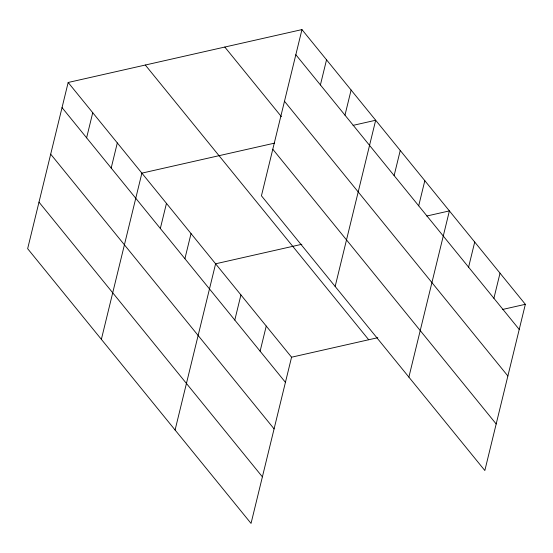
<?xml version="1.0" encoding="UTF-8"?>
<svg xmlns="http://www.w3.org/2000/svg" width="553" height="553" viewBox="0 0 553 553"><rect width="100%" height="100%" fill="white"/><g stroke="black" fill="none" stroke-linecap="round" stroke-linejoin="round"><path stroke-width="0.83" d="M68.164 82.48L27.65 248.691L251.041 523.408L291.562 357.203L68.164 82.48L301.959 29.592L525.35 304.309L484.836 470.52L261.438 195.797L301.959 29.592M86.614 137.828L92.738 112.701M111.188 168.05L117.312 142.923M101.372 339.348L141.886 173.137L274.516 143.137M160.335 228.486L166.46 203.359M184.909 258.707L191.034 233.58M175.087 430.006L215.608 263.795L301.862 244.281M234.797 320.063L240.921 294.929M320.408 84.941L326.533 59.807M260.117 351.196L266.242 326.07M344.975 115.155L351.107 90.028M335.159 286.454L375.674 120.25L353.035 125.372M394.123 175.598L400.248 150.464M418.697 205.813L424.822 180.686M408.881 377.111L449.395 210.907L426.757 216.029M468.591 267.168L474.716 242.041M493.905 298.302L500.03 273.175M291.562 357.203L377.817 337.689M502.705 309.431L525.35 304.309M295.834 54.719L519.226 329.436M284.484 101.275L507.875 375.999M224.808 47.046L281.429 116.683M272.788 149.241L496.179 423.964M145.315 65.026L368.713 339.749M62.04 107.607L285.431 382.33M50.689 154.163L274.088 428.886M39 202.135L262.392 476.852"/></g></svg>
